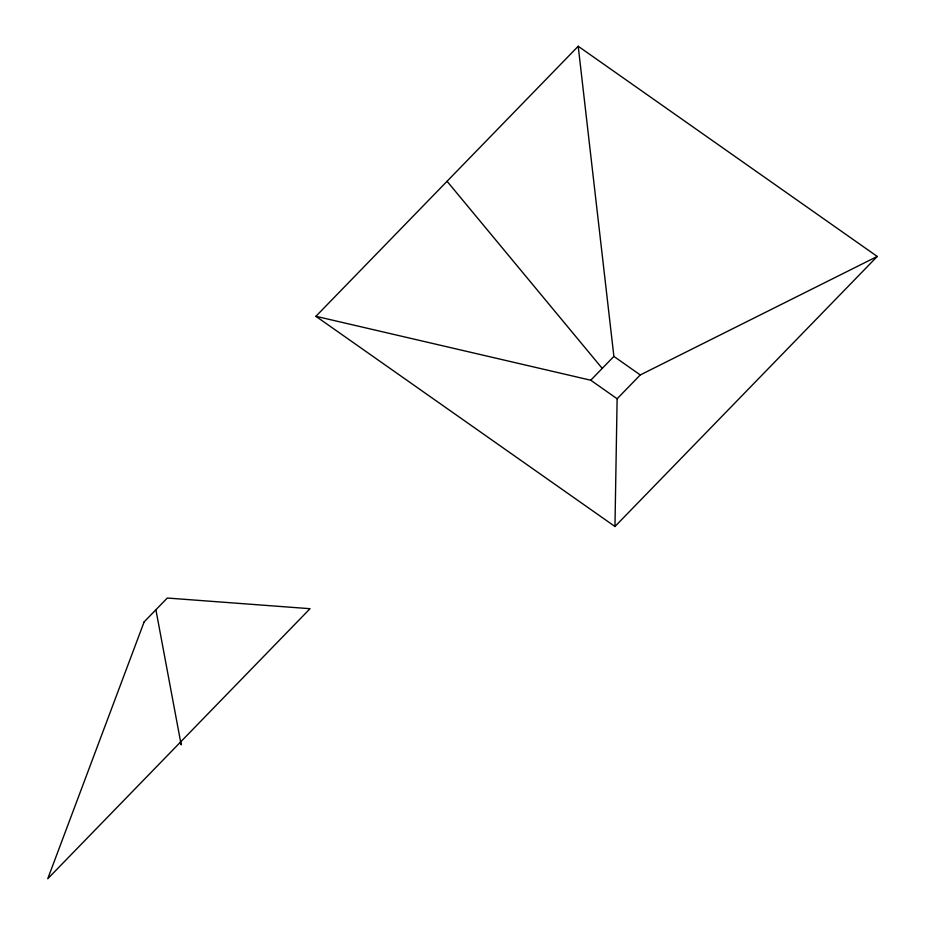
<?xml version="1.0" encoding="UTF-8"?>
<svg xmlns="http://www.w3.org/2000/svg" width="925" height="925" viewBox="0 0 925 925"><rect width="100%" height="100%" fill="white"/><g stroke="black" fill="none" stroke-linecap="round" stroke-linejoin="round"><path stroke-width="1.39" d="M614.963 526.498L617.125 398.767L640.273 374.949L877.247 256.445L578.206 46.25L315.911 316.304L614.963 526.498L877.247 256.445M315.911 316.304L590.74 380.221L613.888 356.403L578.206 46.25M613.888 356.403L640.273 374.949M590.74 380.221L617.125 398.767M447.053 181.277L601.932 368.058M180.444 742.128L181.184 744.879L156.001 610.327M144.138 621.866L47.753 878.75L310.037 608.696L167.286 598.036L144.138 621.866"/></g></svg>
